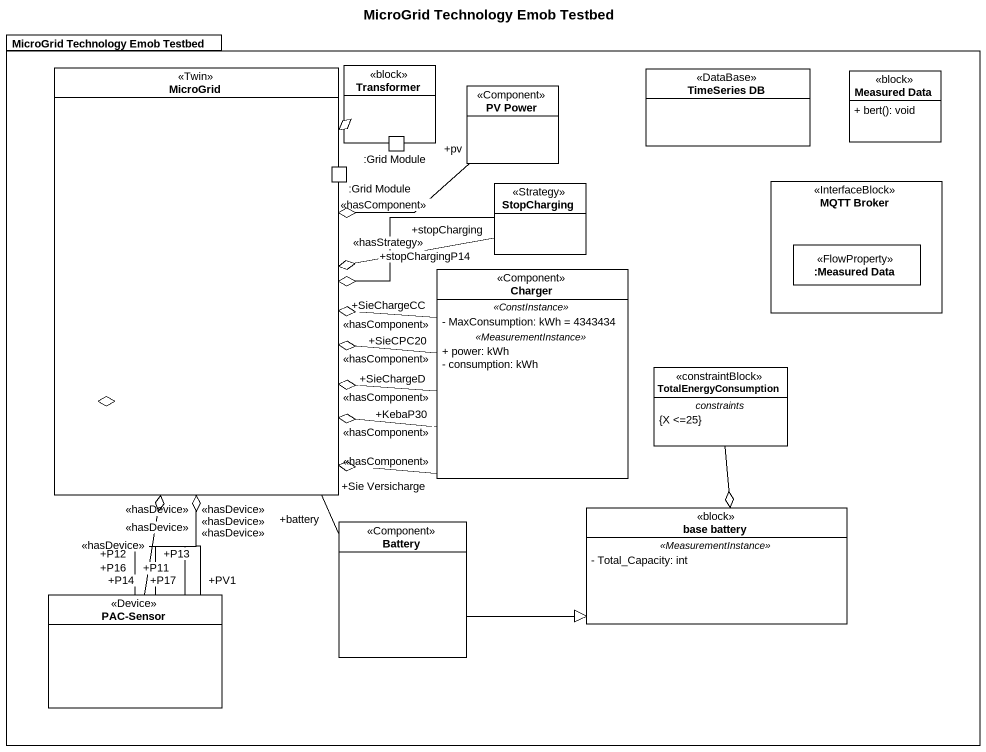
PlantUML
@startuml
title MicroGrid Technology Emob Testbed
allowmixing
hide circle
hide empty members
skinparam classAttributeIconSize 0
package "MicroGrid Technology Emob Testbed" as MicroGrid_Technology_Emob {
  rectangle MicroGrid <<Twin>> {
    port ":Grid Module" as Grid_Module_2
  }
  rectangle Transformer <<block>> {
    port ":Grid Module" as Grid_Module
  }
  class "PV Power" as PV_Power <<Component>>
  class "TimeSeries DB" as TimeSeries_DB <<DataBase>>
  class "Measured Data" as Measured_Data <<block>> {
    + bert(): void
  }
  class StopCharging <<Strategy>>
  rectangle "MQTT Broker" as MQTT_Broker <<InterfaceBlock>> {
    rectangle ":Measured Data" as Measured_Data_2 <<FlowProperty>>
  }
  class Charger <<Component>> {
    .. <<ConstInstance>> ..
    - MaxConsumption: kWh = 4343434
    .. <<MeasurementInstance>> ..
    + power: kWh
    - consumption: kWh
  }
  class TotalEnergyConsumption <<constraintBlock>> {
    -- constraints --
    {X <=25}
  }
  class "base battery" as base_battery <<block>> {
    .. <<MeasurementInstance>> ..
    - Total_Capacity: int
  }
  class Battery <<Component>>
  class "PAC-Sensor" as PAC_Sensor <<Device>>
}
Transformer --o MicroGrid
PV_Power "+pv" -left-o MicroGrid : <<hasComponent>>
StopCharging "+stopCharging" -left-o MicroGrid : <<hasStrategy>>
StopCharging "+stopChargingP14" -left-o MicroGrid
Charger "+SieChargeD" -left-o MicroGrid : <<hasComponent>>
Charger "+Sie Versicharge" -left-o MicroGrid : <<hasComponent>>
Charger "+SieCPC20" -left-o MicroGrid : <<hasComponent>>
Charger "+KebaP30" -left-o MicroGrid : <<hasComponent>>
Charger "+SieChargeCC" -left-o MicroGrid : <<hasComponent>>
TotalEnergyConsumption --o base_battery
Battery "+battery" -up-o MicroGrid
Battery -right-|> base_battery
PAC_Sensor "+PV1" -up-o MicroGrid : <<hasDevice>>
PAC_Sensor "+P17" -up-o MicroGrid : <<hasDevice>>
PAC_Sensor "+P13" -up-o MicroGrid : <<hasDevice>>
PAC_Sensor "+P14" -up-o MicroGrid : <<hasDevice>>
PAC_Sensor "+P16" -up-o MicroGrid : <<hasDevice>>
PAC_Sensor "+P11" -up-o MicroGrid
PAC_Sensor "+P12" -up-o MicroGrid : <<hasDevice>>
@enduml
